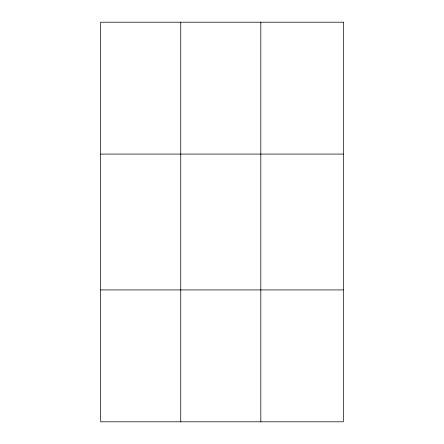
<?xml version="1.0" encoding="UTF-8"?>
<svg xmlns="http://www.w3.org/2000/svg" width="444" height="444" viewBox="0 0 444 444"><rect width="100%" height="100%" fill="white"/><g stroke="black" fill="none" stroke-linecap="round" stroke-linejoin="round"><path stroke-width="0.67" d="M180.747 421.8L180.747 22.2M260.822 421.8L260.822 22.2M100.677 154.068L343.323 154.068M100.677 289.932L343.323 289.932M343.323 22.2L343.323 421.8L100.677 421.8L100.677 22.2L343.323 22.2"/></g></svg>
